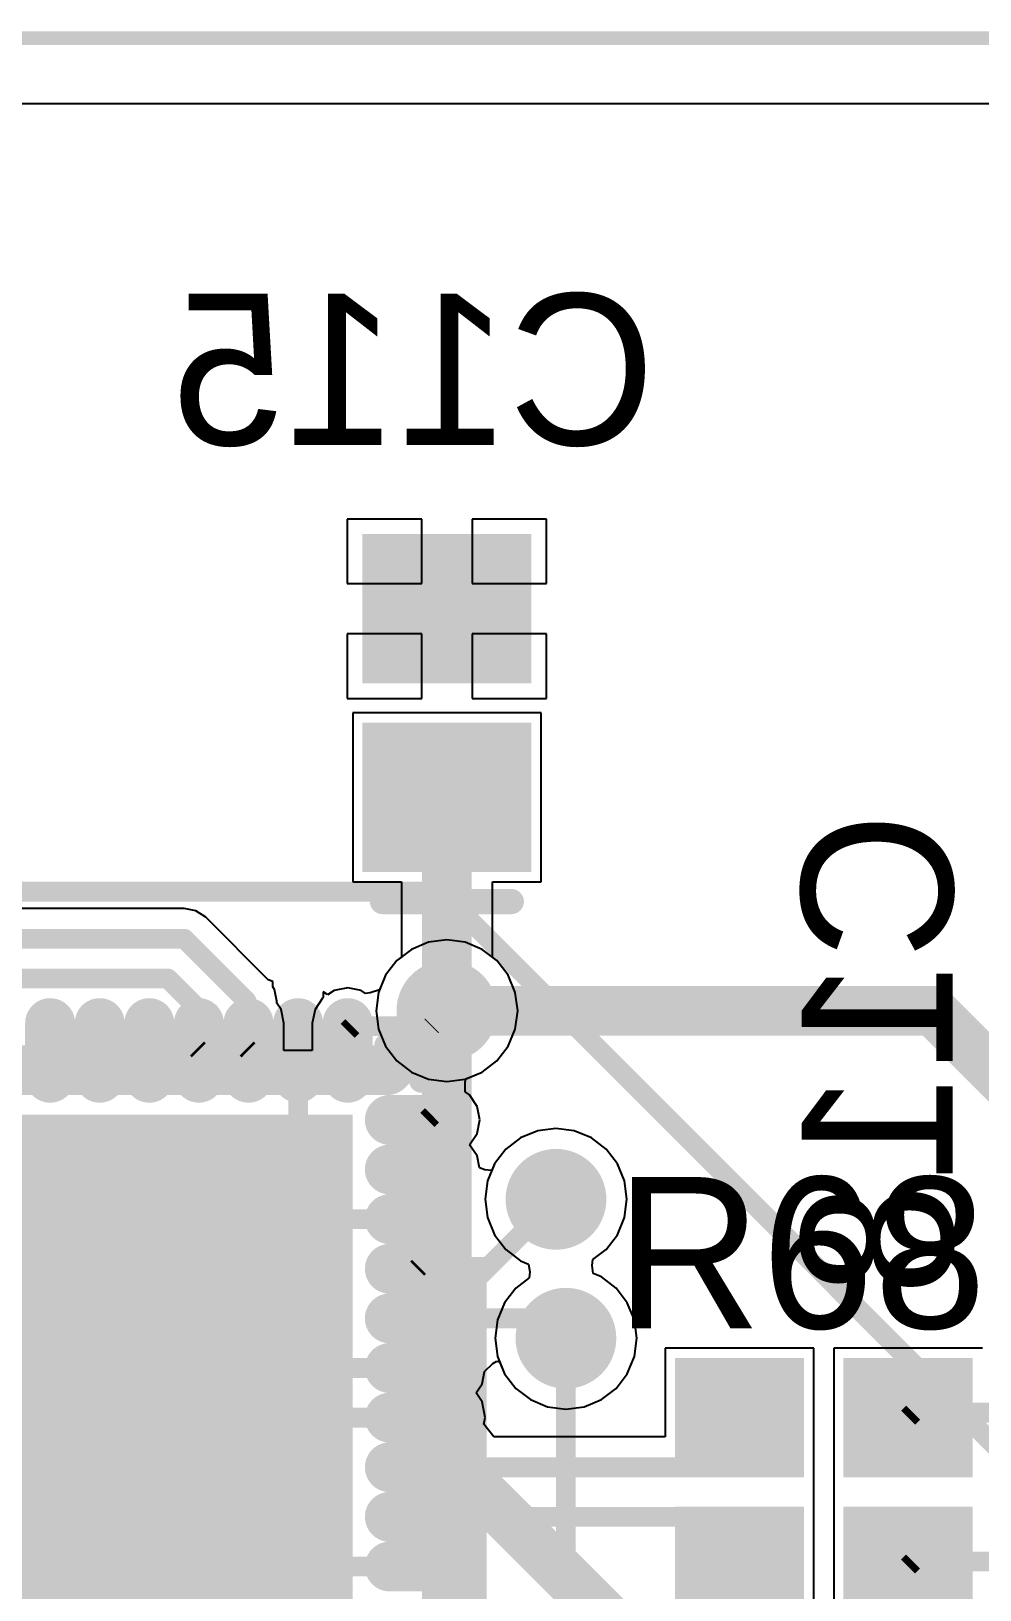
# Model space of a CAD drawing. Header units: millimetres. Extents: x 0 to 7.44, y -3.03 to 0.
# Drawn here: x 1.733 to 2.109, y -0.616 to 0.003 of the extents above; entities that cross this region are included whole.
import ezdxf

# ---------------------------------------------------------------- set-up
doc = ezdxf.new("R2010")
doc.units = ezdxf.units.MM
doc.header["$MEASUREMENT"] = 0
for name, color, linetype in [('BottomLayer', 5, 'Continuous'), ('BottomOverlay', 54, 'Continuous'), ('BottomPaste', 16, 'Continuous'), ('BottomSolder', 6, 'Continuous'), ('KeepOutLayer', 6, 'Continuous'), ('MidLayer1', 16, 'Continuous'), ('MidLayer2', 76, 'Continuous'), ('MultiLayer', 9, 'Continuous'), ('TopLayer', 1, 'Continuous'), ('TopOverlay', 2, 'Continuous'), ('TopPaste', 8, 'Continuous'), ('TopSolder', 216, 'Continuous'), ('ViaHoleLayer', 16, 'Continuous')]:
    doc.layers.add(name, color=color, linetype=linetype)

# ---------------------------------------------------------------- blocks, each defined once
blk = doc.blocks.new('LTC2208CUP_4')
at = {"layer": 'TopLayer', "const_width": 0.01181}
for points in [[(-0.15244, 0.02953), (-0.17409, 0.02953)], [(-0.15244, 0.00984), (-0.17409, 0.00984)], [(-0.15244, -0.00984), (-0.17409, -0.00984)], [(-0.15244, -0.02953), (-0.17409, -0.02953)], [(-0.15244, -0.04921), (-0.17409, -0.04921)], [(-0.15244, -0.0689), (-0.17409, -0.0689)], [(-0.15244, -0.08858), (-0.17409, -0.08858)], [(-0.15244, -0.10827), (-0.17409, -0.10827)], [(-0.15244, -0.12795), (-0.17409, -0.12795)], [(-0.15244, -0.14764), (-0.17409, -0.14764)], [(-0.1357, -0.16437), (-0.1357, -0.18602)], [(-0.11602, -0.16437), (-0.11602, -0.18602)], [(-0.09633, -0.16437), (-0.09633, -0.18602)], [(-0.07665, -0.16437), (-0.07665, -0.18602)], [(-0.05696, -0.16437), (-0.05696, -0.18602)], [(-0.03728, -0.16437), (-0.03728, -0.18602)], [(-0.01759, -0.16437), (-0.01759, -0.18602)]]:
    blk.add_lwpolyline(points, dxfattribs=at)
at = {"layer": 'TopLayer', "const_width": 0.00591}
for points in [[(-0.17704, 0.02953, 1), (-0.17114, 0.02953, 1)], [(-0.15539, 0.02953, 1), (-0.14948, 0.02953, 1)], [(-0.17704, 0.00984, 1), (-0.17114, 0.00984, 1)], [(-0.15539, 0.00984, 1), (-0.14948, 0.00984, 1)], [(-0.17704, -0.00984, 1), (-0.17114, -0.00984, 1)], [(-0.15539, -0.00984, 1), (-0.14948, -0.00984, 1)], [(-0.17704, -0.02953, 1), (-0.17114, -0.02953, 1)], [(-0.15539, -0.02953, 1), (-0.14948, -0.02953, 1)], [(-0.17704, -0.04921, 1), (-0.17114, -0.04921, 1)], [(-0.15539, -0.04921, 1), (-0.14948, -0.04921, 1)], [(-0.17704, -0.0689, 1), (-0.17114, -0.0689, 1)], [(-0.15539, -0.0689, 1), (-0.14948, -0.0689, 1)], [(-0.17704, -0.08858, 1), (-0.17114, -0.08858, 1)], [(-0.15539, -0.08858, 1), (-0.14948, -0.08858, 1)], [(-0.17704, -0.10827, 1), (-0.17114, -0.10827, 1)], [(-0.15539, -0.10827, 1), (-0.14948, -0.10827, 1)], [(-0.17704, -0.12795, 1), (-0.17114, -0.12795, 1)], [(-0.15539, -0.12795, 1), (-0.14948, -0.12795, 1)], [(-0.17704, -0.14764, 1), (-0.17114, -0.14764, 1)], [(-0.15539, -0.14764, 1), (-0.14948, -0.14764, 1)], [(-0.13866, -0.16437, 1), (-0.13275, -0.16437, 1)], [(-0.11897, -0.16437, 1), (-0.11307, -0.16437, 1)], [(-0.09929, -0.16437, 1), (-0.09338, -0.16437, 1)], [(-0.0796, -0.16437, 1), (-0.0737, -0.16437, 1)], [(-0.05992, -0.16437, 1), (-0.05401, -0.16437, 1)], [(-0.04023, -0.16437, 1), (-0.03433, -0.16437, 1)], [(-0.02055, -0.16437, 1), (-0.01464, -0.16437, 1)], [(-0.13866, -0.18602, 1), (-0.13275, -0.18602, 1)], [(-0.11897, -0.18602, 1), (-0.11307, -0.18602, 1)], [(-0.09929, -0.18602, 1), (-0.09338, -0.18602, 1)], [(-0.0796, -0.18602, 1), (-0.0737, -0.18602, 1)], [(-0.05992, -0.18602, 1), (-0.05401, -0.18602, 1)], [(-0.04023, -0.18602, 1), (-0.03433, -0.18602, 1)], [(-0.02055, -0.18602, 1), (-0.01464, -0.18602, 1)]]:
    blk.add_lwpolyline(points, format="xyb", close=True, dxfattribs=at)
at = {"layer": 'TopLayer'}
blk.add_solid([(-0.13374, -0.14567), (0.1576, -0.14567), (-0.13374, 0.14567), (0.1576, 0.14567)], dxfattribs=at)
at = {"layer": 'TopOverlay', "const_width": 0.01}
for points in [[(-0.16505, -0.16337), (-0.16505, -0.17715)], [(-0.15127, -0.17715), (-0.16505, -0.17715)]]:
    blk.add_lwpolyline(points, dxfattribs=at)
at = {"layer": 'TopOverlay', "const_width": 0.005}
for points in [[(-0.16755, -0.16337, 1), (-0.16255, -0.16337, 1)], [(-0.16755, -0.17715, 1), (-0.16255, -0.17715, 1)], [(-0.16755, -0.17715, 1), (-0.16255, -0.17715, 1)], [(-0.15377, -0.17715, 1), (-0.14877, -0.17715, 1)]]:
    blk.add_lwpolyline(points, format="xyb", close=True, dxfattribs=at)
at = {"layer": 'TopPaste', "const_width": 0.01181}
for points in [[(-0.15244, 0.02953), (-0.17409, 0.02953)], [(-0.15244, 0.00984), (-0.17409, 0.00984)], [(-0.15244, -0.00984), (-0.17409, -0.00984)], [(-0.15244, -0.02953), (-0.17409, -0.02953)], [(-0.15244, -0.04921), (-0.17409, -0.04921)], [(-0.15244, -0.0689), (-0.17409, -0.0689)], [(-0.15244, -0.08858), (-0.17409, -0.08858)], [(-0.15244, -0.10827), (-0.17409, -0.10827)], [(-0.15244, -0.12795), (-0.17409, -0.12795)], [(-0.15244, -0.14764), (-0.17409, -0.14764)], [(-0.1357, -0.16437), (-0.1357, -0.18602)], [(-0.11602, -0.16437), (-0.11602, -0.18602)], [(-0.09633, -0.16437), (-0.09633, -0.18602)], [(-0.07665, -0.16437), (-0.07665, -0.18602)], [(-0.05696, -0.16437), (-0.05696, -0.18602)], [(-0.03728, -0.16437), (-0.03728, -0.18602)], [(-0.01759, -0.16437), (-0.01759, -0.18602)]]:
    blk.add_lwpolyline(points, dxfattribs=at)
at = {"layer": 'TopPaste', "const_width": 0.00591}
for points in [[(-0.17704, 0.02953, 1), (-0.17114, 0.02953, 1)], [(-0.15539, 0.02953, 1), (-0.14948, 0.02953, 1)], [(-0.17704, 0.00984, 1), (-0.17114, 0.00984, 1)], [(-0.15539, 0.00984, 1), (-0.14948, 0.00984, 1)], [(-0.17704, -0.00984, 1), (-0.17114, -0.00984, 1)], [(-0.15539, -0.00984, 1), (-0.14948, -0.00984, 1)], [(-0.17704, -0.02953, 1), (-0.17114, -0.02953, 1)], [(-0.15539, -0.02953, 1), (-0.14948, -0.02953, 1)], [(-0.17704, -0.04921, 1), (-0.17114, -0.04921, 1)], [(-0.15539, -0.04921, 1), (-0.14948, -0.04921, 1)], [(-0.17704, -0.0689, 1), (-0.17114, -0.0689, 1)], [(-0.15539, -0.0689, 1), (-0.14948, -0.0689, 1)], [(-0.17704, -0.08858, 1), (-0.17114, -0.08858, 1)], [(-0.15539, -0.08858, 1), (-0.14948, -0.08858, 1)], [(-0.17704, -0.10827, 1), (-0.17114, -0.10827, 1)], [(-0.15539, -0.10827, 1), (-0.14948, -0.10827, 1)], [(-0.17704, -0.12795, 1), (-0.17114, -0.12795, 1)], [(-0.15539, -0.12795, 1), (-0.14948, -0.12795, 1)], [(-0.17704, -0.14764, 1), (-0.17114, -0.14764, 1)], [(-0.15539, -0.14764, 1), (-0.14948, -0.14764, 1)], [(-0.13866, -0.16437, 1), (-0.13275, -0.16437, 1)], [(-0.11897, -0.16437, 1), (-0.11307, -0.16437, 1)], [(-0.09929, -0.16437, 1), (-0.09338, -0.16437, 1)], [(-0.0796, -0.16437, 1), (-0.0737, -0.16437, 1)], [(-0.05992, -0.16437, 1), (-0.05401, -0.16437, 1)], [(-0.04023, -0.16437, 1), (-0.03433, -0.16437, 1)], [(-0.02055, -0.16437, 1), (-0.01464, -0.16437, 1)], [(-0.13866, -0.18602, 1), (-0.13275, -0.18602, 1)], [(-0.11897, -0.18602, 1), (-0.11307, -0.18602, 1)], [(-0.09929, -0.18602, 1), (-0.09338, -0.18602, 1)], [(-0.0796, -0.18602, 1), (-0.0737, -0.18602, 1)], [(-0.05992, -0.18602, 1), (-0.05401, -0.18602, 1)], [(-0.04023, -0.18602, 1), (-0.03433, -0.18602, 1)], [(-0.02055, -0.18602, 1), (-0.01464, -0.18602, 1)]]:
    blk.add_lwpolyline(points, format="xyb", close=True, dxfattribs=at)
at = {"layer": 'TopPaste'}
blk.add_solid([(-0.13374, -0.14567), (0.1576, -0.14567), (-0.13374, 0.14567), (0.1576, 0.14567)], dxfattribs=at)
at = {"layer": 'TopSolder', "const_width": 0.01981}
for points in [[(-0.15244, 0.02953), (-0.17409, 0.02953)], [(-0.15244, 0.00984), (-0.17409, 0.00984)], [(-0.15244, -0.00984), (-0.17409, -0.00984)], [(-0.15244, -0.02953), (-0.17409, -0.02953)], [(-0.15244, -0.04921), (-0.17409, -0.04921)], [(-0.15244, -0.0689), (-0.17409, -0.0689)], [(-0.15244, -0.08858), (-0.17409, -0.08858)], [(-0.15244, -0.10827), (-0.17409, -0.10827)], [(-0.15244, -0.12795), (-0.17409, -0.12795)], [(-0.15244, -0.14764), (-0.17409, -0.14764)], [(-0.1357, -0.16437), (-0.1357, -0.18602)], [(-0.11602, -0.16437), (-0.11602, -0.18602)], [(-0.09633, -0.16437), (-0.09633, -0.18602)], [(-0.07665, -0.16437), (-0.07665, -0.18602)], [(-0.05696, -0.16437), (-0.05696, -0.18602)], [(-0.03728, -0.16437), (-0.03728, -0.18602)], [(-0.01759, -0.16437), (-0.01759, -0.18602)]]:
    blk.add_lwpolyline(points, dxfattribs=at)
at = {"layer": 'TopSolder', "const_width": 0.00991}
for points in [[(-0.17904, 0.02953, 1), (-0.16914, 0.02953, 1)], [(-0.15739, 0.02953, 1), (-0.14748, 0.02953, 1)], [(-0.17904, 0.00984, 1), (-0.16914, 0.00984, 1)], [(-0.15739, 0.00984, 1), (-0.14748, 0.00984, 1)], [(-0.17904, -0.00984, 1), (-0.16914, -0.00984, 1)], [(-0.15739, -0.00984, 1), (-0.14748, -0.00984, 1)], [(-0.17904, -0.02953, 1), (-0.16914, -0.02953, 1)], [(-0.15739, -0.02953, 1), (-0.14748, -0.02953, 1)], [(-0.17904, -0.04921, 1), (-0.16914, -0.04921, 1)], [(-0.15739, -0.04921, 1), (-0.14748, -0.04921, 1)], [(-0.17904, -0.0689, 1), (-0.16914, -0.0689, 1)], [(-0.15739, -0.0689, 1), (-0.14748, -0.0689, 1)], [(-0.17904, -0.08858, 1), (-0.16914, -0.08858, 1)], [(-0.15739, -0.08858, 1), (-0.14748, -0.08858, 1)], [(-0.17904, -0.10827, 1), (-0.16914, -0.10827, 1)], [(-0.15739, -0.10827, 1), (-0.14748, -0.10827, 1)], [(-0.17904, -0.12795, 1), (-0.16914, -0.12795, 1)], [(-0.15739, -0.12795, 1), (-0.14748, -0.12795, 1)], [(-0.17904, -0.14764, 1), (-0.16914, -0.14764, 1)], [(-0.15739, -0.14764, 1), (-0.14748, -0.14764, 1)], [(-0.14066, -0.16437, 1), (-0.13075, -0.16437, 1)], [(-0.12097, -0.16437, 1), (-0.11107, -0.16437, 1)], [(-0.10129, -0.16437, 1), (-0.09138, -0.16437, 1)], [(-0.0816, -0.16437, 1), (-0.0717, -0.16437, 1)], [(-0.06192, -0.16437, 1), (-0.05201, -0.16437, 1)], [(-0.04223, -0.16437, 1), (-0.03233, -0.16437, 1)], [(-0.02255, -0.16437, 1), (-0.01264, -0.16437, 1)], [(-0.14066, -0.18602, 1), (-0.13075, -0.18602, 1)], [(-0.12097, -0.18602, 1), (-0.11107, -0.18602, 1)], [(-0.10129, -0.18602, 1), (-0.09138, -0.18602, 1)], [(-0.0816, -0.18602, 1), (-0.0717, -0.18602, 1)], [(-0.06192, -0.18602, 1), (-0.05201, -0.18602, 1)], [(-0.04223, -0.18602, 1), (-0.03233, -0.18602, 1)], [(-0.02255, -0.18602, 1), (-0.01264, -0.18602, 1)]]:
    blk.add_lwpolyline(points, format="xyb", close=True, dxfattribs=at)
at = {"layer": 'TopSolder'}
blk.add_solid([(-0.13774, -0.14967), (0.1616, -0.14967), (-0.13774, 0.14967), (0.1616, 0.14967)], dxfattribs=at)
blk = doc.blocks.new('RES_0603_5')
at = {"layer": 'TopLayer'}
for points in [[(-0.05512, -0.01969), (-0.01181, -0.01969), (-0.05512, 0.01969), (-0.01181, 0.01969)], [(0.01181, -0.01969), (0.05512, -0.01969), (0.01181, 0.01969), (0.05512, 0.01969)]]:
    blk.add_solid(points, dxfattribs=at)
at = {"layer": 'TopPaste'}
for points in [[(-0.05512, -0.01969), (-0.01181, -0.01969), (-0.05512, 0.01969), (-0.01181, 0.01969)], [(0.01181, -0.01969), (0.05512, -0.01969), (0.01181, 0.01969), (0.05512, 0.01969)]]:
    blk.add_solid(points, dxfattribs=at)
at = {"layer": 'TopSolder'}
for points in [[(-0.05912, -0.02369), (-0.00781, -0.02369), (-0.05912, 0.02369), (-0.00781, 0.02369)], [(0.00781, -0.02369), (0.05912, -0.02369), (0.00781, 0.02369), (0.05912, 0.02369)]]:
    blk.add_solid(points, dxfattribs=at)
blk = doc.blocks.new('RES_0603_6')
at = {"layer": 'TopLayer'}
for points in [[(-0.05512, -0.01969), (-0.01181, -0.01969), (-0.05512, 0.01969), (-0.01181, 0.01969)], [(0.01181, -0.01969), (0.05512, -0.01969), (0.01181, 0.01969), (0.05512, 0.01969)]]:
    blk.add_solid(points, dxfattribs=at)
at = {"layer": 'TopPaste'}
for points in [[(-0.05512, -0.01969), (-0.01181, -0.01969), (-0.05512, 0.01969), (-0.01181, 0.01969)], [(0.01181, -0.01969), (0.05512, -0.01969), (0.01181, 0.01969), (0.05512, 0.01969)]]:
    blk.add_solid(points, dxfattribs=at)
at = {"layer": 'TopSolder'}
for points in [[(-0.05912, -0.02369), (-0.00781, -0.02369), (-0.05912, 0.02369), (-0.00781, 0.02369)], [(0.00781, -0.02369), (0.05912, -0.02369), (0.00781, 0.02369), (0.05912, 0.02369)]]:
    blk.add_solid(points, dxfattribs=at)
blk = doc.blocks.new('CAP_0805_B_26')
at = {"layer": 'BottomLayer'}
for points in [[(-0.05511, -0.02953), (-0.00393, -0.02953), (-0.05511, 0.02953), (-0.00393, 0.02953)], [(0.0197, -0.02953), (0.07088, -0.02953), (0.0197, 0.02953), (0.07088, 0.02953)]]:
    blk.add_solid(points, dxfattribs=at)
at = {"layer": 'BottomOverlay', "const_width": 0.01}
blk.add_lwpolyline([(-0.07088, 0.02557), (-0.07088, -0.02557)], dxfattribs=at)
at = {"layer": 'BottomOverlay', "const_width": 0.005}
for points in [[(-0.07338, 0.02557, 1), (-0.06838, 0.02557, 1)], [(-0.07338, -0.02557, 1), (-0.06838, -0.02557, 1)]]:
    blk.add_lwpolyline(points, format="xyb", close=True, dxfattribs=at)
at = {"layer": 'BottomPaste'}
for points in [[(-0.05511, -0.02953), (-0.00393, -0.02953), (-0.05511, 0.02953), (-0.00393, 0.02953)], [(0.0197, -0.02953), (0.07088, -0.02953), (0.0197, 0.02953), (0.07088, 0.02953)]]:
    blk.add_solid(points, dxfattribs=at)
at = {"layer": 'BottomSolder'}
for points in [[(-0.05911, -0.03353), (0.00007, -0.03353), (-0.05911, 0.03353), (0.00007, 0.03353)], [(0.0157, -0.03353), (0.07488, -0.03353), (0.0157, 0.03353), (0.07488, 0.03353)]]:
    blk.add_solid(points, dxfattribs=at)

msp = doc.modelspace()

# ---------------------------------------------------------------- linework, layer by layer
at = {"layer": 'BottomLayer'}
for p, q in [((0.02598, -0.02598), (7.33622, -0.02598)), ((1.88764, -0.19078), (1.85811, -0.19078)), ((1.85811, -0.19078), (1.85811, -0.21637)), ((1.88764, -0.21637), (1.88764, -0.19078)), ((1.93717, -0.19078), (1.90764, -0.19078)), ((1.90764, -0.19078), (1.90764, -0.21637)), ((1.93717, -0.21637), (1.93717, -0.19078)), ((1.85811, -0.21637), (1.88764, -0.21637)), ((1.90764, -0.21637), (1.93717, -0.21637)), ((1.88764, -0.23637), (1.85811, -0.23637)), ((1.85811, -0.23637), (1.85811, -0.26196)), ((1.88764, -0.26196), (1.88764, -0.23637)), ((1.93717, -0.23637), (1.90764, -0.23637)), ((1.90764, -0.23637), (1.90764, -0.26196)), ((1.93717, -0.26196), (1.93717, -0.23637)), ((1.85811, -0.26196), (1.88764, -0.26196)), ((1.90764, -0.26196), (1.93717, -0.26196)), ((1.93504, -0.2677), (1.86024, -0.2677)), ((1.86024, -0.2677), (1.86024, -0.33463)), ((1.93504, -0.33463), (1.93504, -0.2677)), ((1.86024, -0.33463), (1.87957, -0.33463)), ((1.87957, -0.33463), (1.87957, -0.36455)), ((1.9157, -0.36455), (1.9157, -0.33463)), ((1.9157, -0.33463), (1.93504, -0.33463)), ((1.87957, -0.36455), (1.87776, -0.36595)), ((1.91752, -0.36595), (1.9157, -0.36455)), ((1.87776, -0.36595), (1.87329, -0.37177)), ((1.92199, -0.37177), (1.91752, -0.36595)), ((1.87329, -0.37177), (1.87048, -0.37855)), ((1.92479, -0.37855), (1.92199, -0.37177)), ((1.87048, -0.37855), (1.86952, -0.38583)), ((1.92575, -0.38583), (1.92479, -0.37855)), ((1.86952, -0.38583), (1.87048, -0.3931)), ((1.92479, -0.3931), (1.92575, -0.38583)), ((1.87048, -0.3931), (1.87329, -0.39988)), ((1.92199, -0.39988), (1.92479, -0.3931)), ((1.87329, -0.39988), (1.87776, -0.40571)), ((1.91752, -0.40571), (1.92199, -0.39988)), ((1.87776, -0.40571), (1.88358, -0.41017)), ((1.9117, -0.41017), (1.91752, -0.40571)), ((1.88358, -0.41017), (1.89036, -0.41298)), ((1.89036, -0.41298), (1.89764, -0.41394)), ((1.89764, -0.41394), (1.90491, -0.41298)), ((1.90491, -0.41298), (1.9117, -0.41017)), ((1.94094, -0.43252), (1.93367, -0.43347)), ((1.94822, -0.43347), (1.94094, -0.43252)), ((1.92689, -0.43628), (1.92106, -0.44075)), ((1.93367, -0.43347), (1.92689, -0.43628)), ((1.955, -0.43628), (1.94822, -0.43347)), ((1.96082, -0.44075), (1.955, -0.43628)), ((1.92106, -0.44075), (1.9166, -0.44657)), ((1.96529, -0.44657), (1.96082, -0.44075)), ((1.9166, -0.44657), (1.91379, -0.45335)), ((1.9681, -0.45335), (1.96529, -0.44657)), ((1.91379, -0.45335), (1.91283, -0.46063)), ((1.96906, -0.46063), (1.9681, -0.45335)), ((1.91283, -0.46063), (1.91379, -0.46791)), ((1.9681, -0.46791), (1.96906, -0.46063)), ((1.91379, -0.46791), (1.9166, -0.47469)), ((1.96529, -0.47469), (1.9681, -0.46791)), ((1.9166, -0.47469), (1.92106, -0.48051)), ((1.96082, -0.48051), (1.96529, -0.47469)), ((1.92106, -0.48051), (1.92689, -0.48498)), ((1.95553, -0.48457), (1.96082, -0.48051)), ((1.92689, -0.48498), (1.93008, -0.4863)), ((1.93008, -0.4863), (1.93054, -0.48947)), ((1.95529, -0.48691), (1.95553, -0.48457)), ((1.95575, -0.49008), (1.95529, -0.48691)), ((1.9303, -0.4918), (1.925, -0.49587)), ((1.93054, -0.48947), (1.9303, -0.4918)), ((1.95894, -0.4914), (1.95575, -0.49008)), ((1.96476, -0.49587), (1.95894, -0.4914)), ((1.925, -0.49587), (1.92053, -0.50169)), ((1.96923, -0.50169), (1.96476, -0.49587)), ((1.92053, -0.50169), (1.91773, -0.50847)), ((1.97204, -0.50847), (1.96923, -0.50169)), ((1.91773, -0.50847), (1.91677, -0.51575)), ((1.973, -0.51575), (1.97204, -0.50847)), ((1.91677, -0.51575), (1.91773, -0.52302)), ((1.97204, -0.52302), (1.973, -0.51575)), ((1.91773, -0.52302), (1.92053, -0.52981)), ((1.96923, -0.52981), (1.97204, -0.52302)), ((1.92053, -0.52981), (1.925, -0.53563)), ((1.96476, -0.53563), (1.96923, -0.52981)), ((1.925, -0.53563), (1.93082, -0.5401)), ((1.95894, -0.5401), (1.96476, -0.53563)), ((1.93082, -0.5401), (1.93761, -0.5429)), ((1.93761, -0.5429), (1.94488, -0.54386)), ((1.94488, -0.54386), (1.95216, -0.5429)), ((1.95216, -0.5429), (1.95894, -0.5401))]:
    msp.add_line(p, q, dxfattribs=at)
at = {"layer": 'BottomLayer', "const_width": 0.01969}
msp.add_lwpolyline([(1.89764, -0.38583), (1.89764, -0.30117)], dxfattribs=at)
at = {"layer": 'BottomLayer'}
for points, const_width in [([(1.89272, -0.30117, 1), (1.90256, -0.30117, 1)], 0.00984), ([(1.88764, -0.38583, 1), (1.90764, -0.38583, 1)], 0.02), ([(1.89272, -0.38583, 1), (1.90256, -0.38583, 1)], 0.00984), ([(1.77346, -0.45276, 1), (1.79346, -0.45276, 1)], 0.02), ([(1.93094, -0.46063, 1), (1.95094, -0.46063, 1)], 0.02), ([(1.93488, -0.51575, 1), (1.95488, -0.51575, 1)], 0.02), ([(1.77346, -0.5748, 1), (1.79346, -0.5748, 1)], 0.02), ([(1.82465, -0.5748, 1), (1.84465, -0.5748, 1)], 0.02)]:
    msp.add_lwpolyline(points, format="xyb", close=True, dxfattribs=dict(at, const_width=const_width))
at = {"layer": 'KeepOutLayer'}
for const_width in [0.00551, 0.005]:
    msp.add_lwpolyline([(0, 0), (7.3622, 0)], dxfattribs=dict(at, const_width=const_width))
at = {"layer": 'MidLayer1'}
for points, const_width in [([(1.88764, -0.38583, 1), (1.90764, -0.38583, 1)], 0.02), ([(1.89272, -0.38583, 1), (1.90256, -0.38583, 1)], 0.00984), ([(1.89272, -0.38583, 1), (1.90256, -0.38583, 1)], 0.00984), ([(1.89272, -0.38583, 1), (1.90256, -0.38583, 1)], 0.00984), ([(2.08563, -0.38583, 1), (2.09547, -0.38583, 1)], 0.00984), ([(2.08563, -0.38583, 1), (2.09547, -0.38583, 1)], 0.00984), ([(1.86909, -0.40945, 1), (1.87894, -0.40945, 1)], 0.00984), ([(1.86909, -0.40945, 1), (1.87894, -0.40945, 1)], 0.00984), ([(1.77346, -0.45276, 1), (1.79346, -0.45276, 1)], 0.02), ([(1.93094, -0.46063, 1), (1.95094, -0.46063, 1)], 0.02), ([(1.93488, -0.51575, 1), (1.95488, -0.51575, 1)], 0.02), ([(1.77346, -0.5748, 1), (1.79346, -0.5748, 1)], 0.02), ([(1.82465, -0.5748, 1), (1.84465, -0.5748, 1)], 0.02), ([(1.89272, -0.56299, 1), (1.90256, -0.56299, 1)], 0.00984), ([(1.89272, -0.56299, 1), (1.90256, -0.56299, 1)], 0.00984), ([(1.89272, -0.56299, 1), (1.90256, -0.56299, 1)], 0.00984)]:
    msp.add_lwpolyline(points, format="xyb", close=True, dxfattribs=dict(at, const_width=const_width))
at = {"layer": 'MidLayer1', "const_width": 0.01969}
for points in [[(1.87402, -0.40945), (1.89764, -0.38583)], [(1.89764, -0.38583), (2.09055, -0.38583)], [(1.89764, -0.56299), (1.89764, -0.38583)], [(2.09055, -0.38583), (2.19291, -0.48819)], [(1.51459, -0.40945), (1.87402, -0.40945)], [(1.89764, -0.56299), (1.99213, -0.65748)], [(1.89764, -0.80315), (1.89764, -0.56299)]]:
    msp.add_lwpolyline(points, dxfattribs=at)
at = {"layer": 'MidLayer2', "const_width": 0.00787}
for points in [[(1.62205, -0.33858), (1.89538, -0.33858)], [(1.89538, -0.33858), (2.1611, -0.6043)], [(1.90945, -0.49213), (1.94094, -0.46063)], [(1.90945, -0.7874), (1.90945, -0.49213)], [(1.94488, -0.78346), (1.94488, -0.51575)]]:
    msp.add_lwpolyline(points, dxfattribs=at)
at = {"layer": 'MidLayer2'}
for points, const_width in [([(1.89341, -0.33858, 1), (1.89735, -0.33858, 1)], 0.00394), ([(1.89341, -0.33858, 1), (1.89735, -0.33858, 1)], 0.00394), ([(1.88764, -0.38583, 1), (1.90764, -0.38583, 1)], 0.02), ([(1.77346, -0.45276, 1), (1.79346, -0.45276, 1)], 0.02), ([(1.93094, -0.46063, 1), (1.95094, -0.46063, 1)], 0.02), ([(1.93898, -0.46063, 1), (1.94291, -0.46063, 1)], 0.00394), ([(1.90748, -0.49213, 1), (1.91142, -0.49213, 1)], 0.00394), ([(1.90748, -0.49213, 1), (1.91142, -0.49213, 1)], 0.00394), ([(1.93488, -0.51575, 1), (1.95488, -0.51575, 1)], 0.02), ([(1.94291, -0.51575, 1), (1.94685, -0.51575, 1)], 0.00394), ([(1.77346, -0.5748, 1), (1.79346, -0.5748, 1)], 0.02), ([(1.82465, -0.5748, 1), (1.84465, -0.5748, 1)], 0.02)]:
    msp.add_lwpolyline(points, format="xyb", close=True, dxfattribs=dict(at, const_width=const_width))
at = {"layer": 'MultiLayer', "const_width": 0.02}
for points in [[(1.88764, -0.38583, 1), (1.90764, -0.38583, 1)], [(1.77346, -0.45276, 1), (1.79346, -0.45276, 1)], [(1.93094, -0.46063, 1), (1.95094, -0.46063, 1)], [(1.93488, -0.51575, 1), (1.95488, -0.51575, 1)], [(1.77346, -0.5748, 1), (1.79346, -0.5748, 1)], [(1.82465, -0.5748, 1), (1.84465, -0.5748, 1)]]:
    msp.add_lwpolyline(points, format="xyb", close=True, dxfattribs=at)
at = {"layer": 'TopLayer'}
for p, q in [((0.02598, -0.02598), (7.33622, -0.02598)), ((1.79339, -0.34524), (1.47084, -0.34524)), ((1.798, -0.34616), (1.79339, -0.34524)), ((1.79339, -0.34524), (1.79339, -0.34524)), ((1.8019, -0.34877), (1.798, -0.34616)), ((1.82666, -0.37352), (1.8019, -0.34877)), ((1.89764, -0.35771), (1.89036, -0.35867)), ((1.90491, -0.35867), (1.89764, -0.35771)), ((1.88358, -0.36148), (1.87776, -0.36595)), ((1.89036, -0.35867), (1.88358, -0.36148)), ((1.9117, -0.36148), (1.90491, -0.35867)), ((1.91752, -0.36595), (1.9117, -0.36148)), ((1.87776, -0.36595), (1.87329, -0.37177)), ((1.92199, -0.37177), (1.91752, -0.36595)), ((1.82668, -0.37356), (1.82666, -0.37352)), ((1.82666, -0.37352), (1.82666, -0.37352)), ((1.82858, -0.37429), (1.82668, -0.37356)), ((1.82858, -0.3764), (1.82858, -0.37429)), ((1.82927, -0.37743), (1.82858, -0.3764)), ((1.85827, -0.3767), (1.85289, -0.37777)), ((1.86364, -0.37777), (1.85827, -0.3767)), ((1.87329, -0.37177), (1.87088, -0.3776)), ((1.92479, -0.37855), (1.92199, -0.37177)), ((1.83019, -0.38204), (1.82927, -0.37743)), ((1.83019, -0.38284), (1.83019, -0.38204)), ((1.83188, -0.38537), (1.83019, -0.38284)), ((1.84833, -0.38081), (1.84529, -0.38537)), ((1.84858, -0.38064), (1.84833, -0.38081)), ((1.85005, -0.37928), (1.84858, -0.3783)), ((1.84858, -0.3783), (1.84858, -0.38064)), ((1.85023, -0.37955), (1.85005, -0.37928)), ((1.85289, -0.37777), (1.85023, -0.37955)), ((1.86539, -0.37893), (1.86364, -0.37777)), ((1.86725, -0.37879), (1.86539, -0.37893)), ((1.87088, -0.3776), (1.86725, -0.37879)), ((1.92575, -0.38583), (1.92479, -0.37855)), ((1.83295, -0.39075), (1.83188, -0.38537)), ((1.84529, -0.38537), (1.84422, -0.39075)), ((1.92479, -0.3931), (1.92575, -0.38583)), ((1.83295, -0.40157), (1.83295, -0.39075)), ((1.84422, -0.39075), (1.84422, -0.40157)), ((1.92199, -0.39988), (1.92479, -0.3931)), ((1.84422, -0.40157), (1.83295, -0.40157)), ((1.91752, -0.40571), (1.92199, -0.39988)), ((1.9117, -0.41017), (1.91752, -0.40571)), ((1.90485, -0.41804), (1.9049, -0.41415)), ((1.9049, -0.41415), (1.90515, -0.41288)), ((1.90515, -0.41288), (1.9117, -0.41017)), ((1.90659, -0.4192), (1.90485, -0.41804)), ((1.90963, -0.42376), (1.90659, -0.4192)), ((1.9107, -0.42913), (1.90963, -0.42376)), ((1.90963, -0.43451), (1.9107, -0.42913)), ((1.94094, -0.43252), (1.93367, -0.43347)), ((1.94822, -0.43347), (1.94094, -0.43252)), ((1.90665, -0.43898), (1.90963, -0.43451)), ((1.90963, -0.44344), (1.90665, -0.43898)), ((1.92689, -0.43628), (1.92106, -0.44075)), ((1.93367, -0.43347), (1.92689, -0.43628)), ((1.955, -0.43628), (1.94822, -0.43347)), ((1.96082, -0.44075), (1.955, -0.43628)), ((1.91056, -0.44809), (1.90963, -0.44344)), ((1.92106, -0.44075), (1.9166, -0.44657)), ((1.96529, -0.44657), (1.96082, -0.44075)), ((1.91276, -0.449), (1.91056, -0.44809)), ((1.9155, -0.44923), (1.91276, -0.449)), ((1.9166, -0.44657), (1.9155, -0.44923)), ((1.9681, -0.45335), (1.96529, -0.44657)), ((1.96906, -0.46063), (1.9681, -0.45335)), ((1.9681, -0.46791), (1.96906, -0.46063)), ((1.96529, -0.47469), (1.9681, -0.46791)), ((1.96082, -0.48051), (1.96529, -0.47469)), ((1.95553, -0.48457), (1.96082, -0.48051)), ((1.95529, -0.48691), (1.95553, -0.48457)), ((1.95575, -0.49008), (1.95529, -0.48691)), ((1.95894, -0.4914), (1.95575, -0.49008)), ((1.96476, -0.49587), (1.95894, -0.4914)), ((1.96923, -0.50169), (1.96476, -0.49587)), ((1.97204, -0.50847), (1.96923, -0.50169)), ((1.973, -0.51575), (1.97204, -0.50847)), ((1.97204, -0.52302), (1.973, -0.51575)), ((1.91589, -0.52574), (1.91742, -0.52482)), ((1.91742, -0.52482), (1.91857, -0.52506)), ((1.91857, -0.52506), (1.92053, -0.52981)), ((1.96923, -0.52981), (1.97204, -0.52302)), ((2.04331, -0.51968), (1.98425, -0.51968)), ((1.98425, -0.51968), (1.98425, -0.55489)), ((2.04331, -0.5748), (2.04331, -0.51968)), ((2.11024, -0.51968), (2.05118, -0.51968)), ((2.05118, -0.51968), (2.05118, -0.5748)), ((1.91164, -0.53377), (1.9126, -0.52894)), ((1.9126, -0.52894), (1.91589, -0.52574)), ((1.92053, -0.52981), (1.925, -0.53563)), ((1.96476, -0.53563), (1.96923, -0.52981)), ((1.90921, -0.5374), (1.91164, -0.53377)), ((1.91164, -0.54104), (1.90921, -0.5374)), ((1.925, -0.53563), (1.93082, -0.5401)), ((1.95894, -0.5401), (1.96476, -0.53563)), ((1.91287, -0.54724), (1.91164, -0.54104)), ((1.93082, -0.5401), (1.93761, -0.5429)), ((1.93761, -0.5429), (1.94488, -0.54386)), ((1.94488, -0.54386), (1.95216, -0.5429)), ((1.95216, -0.5429), (1.95894, -0.5401)), ((1.91234, -0.54989), (1.91287, -0.54724)), ((1.91623, -0.55489), (1.91234, -0.54989)), ((1.98425, -0.55489), (1.91623, -0.55489)), ((2.04331, -0.57874), (2.04331, -0.5748)), ((2.04331, -0.5748), (2.04331, -0.5748)), ((2.05118, -0.5748), (2.05118, -0.5748)), ((2.05118, -0.5748), (2.05118, -0.57874)), ((2.04331, -0.63386), (2.04331, -0.57874)), ((2.04331, -0.57874), (2.04331, -0.57874)), ((2.05118, -0.57874), (2.05118, -0.57874)), ((2.05118, -0.57874), (2.05118, -0.63386))]:
    msp.add_line(p, q, dxfattribs=at)
for points, const_width in [([(1.47084, -0.35728), (1.79339, -0.35728)], 0.00787), ([(1.79339, -0.35728), (1.81814, -0.38204)], 0.00787), ([(1.47736, -0.37303), (1.78687, -0.37303)], 0.00787), ([(1.78687, -0.37303), (1.79846, -0.38462)], 0.00787), ([(1.79846, -0.40082), (1.79846, -0.38462)], 0.00787), ([(1.81814, -0.40082), (1.81814, -0.38204)], 0.00787), ([(1.89173, -0.39173), (1.89764, -0.38583)], 0.00787), ([(1.85827, -0.39379), (1.86009, -0.39197)], 0.00787), ([(1.86009, -0.39197), (1.89149, -0.39197)], 0.00787), ([(1.89149, -0.39197), (1.89173, -0.39173)], 0.00787), ([(1.89173, -0.42732), (1.89173, -0.39173)], 0.00787), ([(1.85827, -0.40157), (1.85827, -0.39379)], 0.00787), ([(1.79846, -0.40082), (1.79921, -0.40157)], 0.00787), ([(1.81814, -0.40082), (1.8189, -0.40157)], 0.00787), ([(1.83858, -0.44882), (1.83858, -0.40157)], 0.00787), ([(1.88583, -0.42913), (1.88991, -0.42913)], 0.00787), ([(1.88583, -0.44882), (1.88583, -0.42913)], 0.00787), ([(1.88991, -0.42913), (1.89173, -0.42732)], 0.00787), ([(1.8189, -0.4685), (1.83858, -0.44882)], 0.015), ([(1.91414, -0.48744), (1.94094, -0.46063)], 0.00787), ([(1.75984, -0.52756), (1.8189, -0.4685)], 0.015), ([(1.8189, -0.4685), (1.88583, -0.4685)], 0.00787), ([(1.88583, -0.48819), (1.88658, -0.48744)], 0.00787), ([(1.88658, -0.48744), (1.91414, -0.48744)], 0.00787), ([(1.88583, -0.50787), (1.92831, -0.50787)], 0.00787), ([(1.92831, -0.50787), (1.93619, -0.51575)], 0.00787), ([(1.93619, -0.51575), (1.94488, -0.51575)], 0.00787), ([(1.74016, -0.54724), (1.75984, -0.52756)], 0.015), ([(1.75984, -0.52756), (1.88583, -0.52756)], 0.00787), ([(1.71063, -0.57677), (1.74016, -0.54724)], 0.015), ([(1.74016, -0.54724), (1.88583, -0.54724)], 0.00787), ([(1.99213, -0.56693), (2.01181, -0.54724)], 0.00787), ([(2.01181, -0.54724), (2.01378, -0.54724)], 0.00787), ([(2.08071, -0.54724), (2.08268, -0.54528)], 0.00787), ([(2.08268, -0.54528), (2.19882, -0.54528)], 0.00787), ([(1.88583, -0.56693), (1.99213, -0.56693)], 0.00787), ([(1.71063, -0.57677), (1.74016, -0.6063)], 0.015), ([(1.88583, -0.58661), (1.99213, -0.58661)], 0.00787), ([(1.99213, -0.58661), (2.01181, -0.6063)], 0.00787), ([(1.74016, -0.6063), (1.79921, -0.66535)], 0.015), ([(1.74016, -0.6063), (1.88583, -0.6063)], 0.00787), ([(2.01181, -0.6063), (2.01378, -0.6063)], 0.00787), ([(2.08071, -0.6063), (2.08268, -0.60433)], 0.00787), ([(2.08268, -0.60433), (2.19882, -0.60433)], 0.00787)]:
    msp.add_lwpolyline(points, dxfattribs=dict(at, const_width=const_width))
for points, const_width in [([(1.79142, -0.35728, 1), (1.79536, -0.35728, 1)], 0.00394), ([(1.79142, -0.35728, 1), (1.79536, -0.35728, 1)], 0.00394), ([(1.7849, -0.37303, 1), (1.78883, -0.37303, 1)], 0.00394), ([(1.7849, -0.37303, 1), (1.78883, -0.37303, 1)], 0.00394), ([(1.88764, -0.38583, 1), (1.90764, -0.38583, 1)], 0.02), ([(1.79649, -0.38462, 1), (1.80043, -0.38462, 1)], 0.00394), ([(1.79649, -0.38462, 1), (1.80043, -0.38462, 1)], 0.00394), ([(1.81618, -0.38204, 1), (1.82011, -0.38204, 1)], 0.00394), ([(1.81618, -0.38204, 1), (1.82011, -0.38204, 1)], 0.00394), ([(1.89567, -0.38583, 1), (1.89961, -0.38583, 1)], 0.00394), ([(1.85812, -0.39197, 1), (1.86205, -0.39197, 1)], 0.00394), ([(1.85812, -0.39197, 1), (1.86205, -0.39197, 1)], 0.00394), ([(1.88952, -0.39197, 1), (1.89346, -0.39197, 1)], 0.00394), ([(1.88952, -0.39197, 1), (1.89346, -0.39197, 1)], 0.00394), ([(1.88976, -0.39173, 1), (1.8937, -0.39173, 1)], 0.00394), ([(1.88976, -0.39173, 1), (1.8937, -0.39173, 1)], 0.00394), ([(1.88976, -0.39173, 1), (1.8937, -0.39173, 1)], 0.00394), ([(1.8563, -0.39379, 1), (1.86024, -0.39379, 1)], 0.00394), ([(1.8563, -0.39379, 1), (1.86024, -0.39379, 1)], 0.00394), ([(1.79649, -0.40082, 1), (1.80043, -0.40082, 1)], 0.00394), ([(1.79649, -0.40082, 1), (1.80043, -0.40082, 1)], 0.00394), ([(1.79724, -0.40157, 1), (1.80118, -0.40157, 1)], 0.00394), ([(1.81618, -0.40082, 1), (1.82011, -0.40082, 1)], 0.00394), ([(1.81618, -0.40082, 1), (1.82011, -0.40082, 1)], 0.00394), ([(1.81693, -0.40157, 1), (1.82087, -0.40157, 1)], 0.00394), ([(1.83661, -0.40157, 1), (1.84055, -0.40157, 1)], 0.00394), ([(1.8563, -0.40157, 1), (1.86024, -0.40157, 1)], 0.00394), ([(1.88386, -0.42913, 1), (1.8878, -0.42913, 1)], 0.00394), ([(1.88386, -0.42913, 1), (1.8878, -0.42913, 1)], 0.00394), ([(1.88795, -0.42913, 1), (1.89188, -0.42913, 1)], 0.00394), ([(1.88795, -0.42913, 1), (1.89188, -0.42913, 1)], 0.00394), ([(1.88976, -0.42732, 1), (1.8937, -0.42732, 1)], 0.00394), ([(1.88976, -0.42732, 1), (1.8937, -0.42732, 1)], 0.00394), ([(1.77346, -0.45276, 1), (1.79346, -0.45276, 1)], 0.02), ([(1.83483, -0.44882, 1), (1.84233, -0.44882, 1)], 0.0075), ([(1.83661, -0.44882, 1), (1.84055, -0.44882, 1)], 0.00394), ([(1.88386, -0.44882, 1), (1.8878, -0.44882, 1)], 0.00394), ([(1.93094, -0.46063, 1), (1.95094, -0.46063, 1)], 0.02), ([(1.93898, -0.46063, 1), (1.94291, -0.46063, 1)], 0.00394), ([(1.81515, -0.4685, 1), (1.82265, -0.4685, 1)], 0.0075), ([(1.81515, -0.4685, 1), (1.82265, -0.4685, 1)], 0.0075), ([(1.81693, -0.4685, 1), (1.82087, -0.4685, 1)], 0.00394), ([(1.88386, -0.4685, 1), (1.8878, -0.4685, 1)], 0.00394), ([(1.88386, -0.48819, 1), (1.8878, -0.48819, 1)], 0.00394), ([(1.88461, -0.48744, 1), (1.88855, -0.48744, 1)], 0.00394), ([(1.88461, -0.48744, 1), (1.88855, -0.48744, 1)], 0.00394), ([(1.91217, -0.48744, 1), (1.91611, -0.48744, 1)], 0.00394), ([(1.91217, -0.48744, 1), (1.91611, -0.48744, 1)], 0.00394), ([(1.93488, -0.51575, 1), (1.95488, -0.51575, 1)], 0.02), ([(1.88386, -0.50787, 1), (1.8878, -0.50787, 1)], 0.00394), ([(1.92635, -0.50787, 1), (1.93028, -0.50787, 1)], 0.00394), ([(1.92635, -0.50787, 1), (1.93028, -0.50787, 1)], 0.00394), ([(1.93422, -0.51575, 1), (1.93816, -0.51575, 1)], 0.00394), ([(1.93422, -0.51575, 1), (1.93816, -0.51575, 1)], 0.00394), ([(1.94291, -0.51575, 1), (1.94685, -0.51575, 1)], 0.00394), ([(1.75609, -0.52756, 1), (1.76359, -0.52756, 1)], 0.0075), ([(1.75609, -0.52756, 1), (1.76359, -0.52756, 1)], 0.0075), ([(1.75787, -0.52756, 1), (1.76181, -0.52756, 1)], 0.00394), ([(1.88386, -0.52756, 1), (1.8878, -0.52756, 1)], 0.00394), ([(1.73641, -0.54724, 1), (1.74391, -0.54724, 1)], 0.0075), ([(1.73641, -0.54724, 1), (1.74391, -0.54724, 1)], 0.0075), ([(1.73819, -0.54724, 1), (1.74213, -0.54724, 1)], 0.00394), ([(1.88386, -0.54724, 1), (1.8878, -0.54724, 1)], 0.00394), ([(2.00984, -0.54724, 1), (2.01378, -0.54724, 1)], 0.00394), ([(2.00984, -0.54724, 1), (2.01378, -0.54724, 1)], 0.00394), ([(2.01181, -0.54724, 1), (2.01575, -0.54724, 1)], 0.00394), ([(2.07874, -0.54724, 1), (2.08268, -0.54724, 1)], 0.00394), ([(2.08071, -0.54528, 1), (2.08465, -0.54528, 1)], 0.00394), ([(2.08071, -0.54528, 1), (2.08465, -0.54528, 1)], 0.00394), ([(1.77346, -0.5748, 1), (1.79346, -0.5748, 1)], 0.02), ([(1.82465, -0.5748, 1), (1.84465, -0.5748, 1)], 0.02), ([(1.88386, -0.56693, 1), (1.8878, -0.56693, 1)], 0.00394), ([(1.99016, -0.56693, 1), (1.99409, -0.56693, 1)], 0.00394), ([(1.99016, -0.56693, 1), (1.99409, -0.56693, 1)], 0.00394), ([(1.88386, -0.58661, 1), (1.8878, -0.58661, 1)], 0.00394), ([(1.99016, -0.58661, 1), (1.99409, -0.58661, 1)], 0.00394), ([(1.99016, -0.58661, 1), (1.99409, -0.58661, 1)], 0.00394), ([(1.73641, -0.6063, 1), (1.74391, -0.6063, 1)], 0.0075), ([(1.73641, -0.6063, 1), (1.74391, -0.6063, 1)], 0.0075), ([(1.73819, -0.6063, 1), (1.74213, -0.6063, 1)], 0.00394), ([(1.88386, -0.6063, 1), (1.8878, -0.6063, 1)], 0.00394), ([(2.00984, -0.6063, 1), (2.01378, -0.6063, 1)], 0.00394), ([(2.00984, -0.6063, 1), (2.01378, -0.6063, 1)], 0.00394), ([(2.01181, -0.6063, 1), (2.01575, -0.6063, 1)], 0.00394), ([(2.07874, -0.6063, 1), (2.08268, -0.6063, 1)], 0.00394), ([(2.08071, -0.60433, 1), (2.08465, -0.60433, 1)], 0.00394), ([(2.08071, -0.60433, 1), (2.08465, -0.60433, 1)], 0.00394)]:
    msp.add_lwpolyline(points, format="xyb", close=True, dxfattribs=dict(at, const_width=const_width))
at = {"layer": 'ViaHoleLayer', "const_width": 0.00957}
for points in [[(1.89285, -0.38583, 1), (1.90242, -0.38583, 1)], [(1.77868, -0.45276, 1), (1.78825, -0.45276, 1)], [(1.93616, -0.46063, 1), (1.94573, -0.46063, 1)], [(1.9401, -0.51575, 1), (1.94967, -0.51575, 1)], [(1.77868, -0.5748, 1), (1.78825, -0.5748, 1)], [(1.82986, -0.5748, 1), (1.83943, -0.5748, 1)]]:
    msp.add_lwpolyline(points, format="xyb", close=True, dxfattribs=at)

# ---------------------------------------------------------------- block references
for name, p, rotation in [('CAP_0805_B_26', (1.89764, -0.27165), 90), ('LTC2208CUP_4', (1.72256, -0.57677), 180), ('RES_0603_6', (2.04724, -0.54724), 180), ('RES_0603_5', (2.04724, -0.6063), 180)]:
    msp.add_blockref(name, p, dxfattribs=dict(rotation=rotation))

# ---------------------------------------------------------------- texts
at = {"layer": 'BottomOverlay', "text_generation_flag": 2}
msp.add_text('C115', height=0.06, dxfattribs=at).set_placement((1.98032, -0.16142))
msp.add_text('C118', height=0.06, rotation=90, dxfattribs=at).set_placement((2.09843, -0.30709))
at = {"layer": 'TopOverlay'}
msp.add_text('R68', height=0.06, dxfattribs=at).set_placement((1.96457, -0.51181))

doc.saveas('drawing.dxf')
